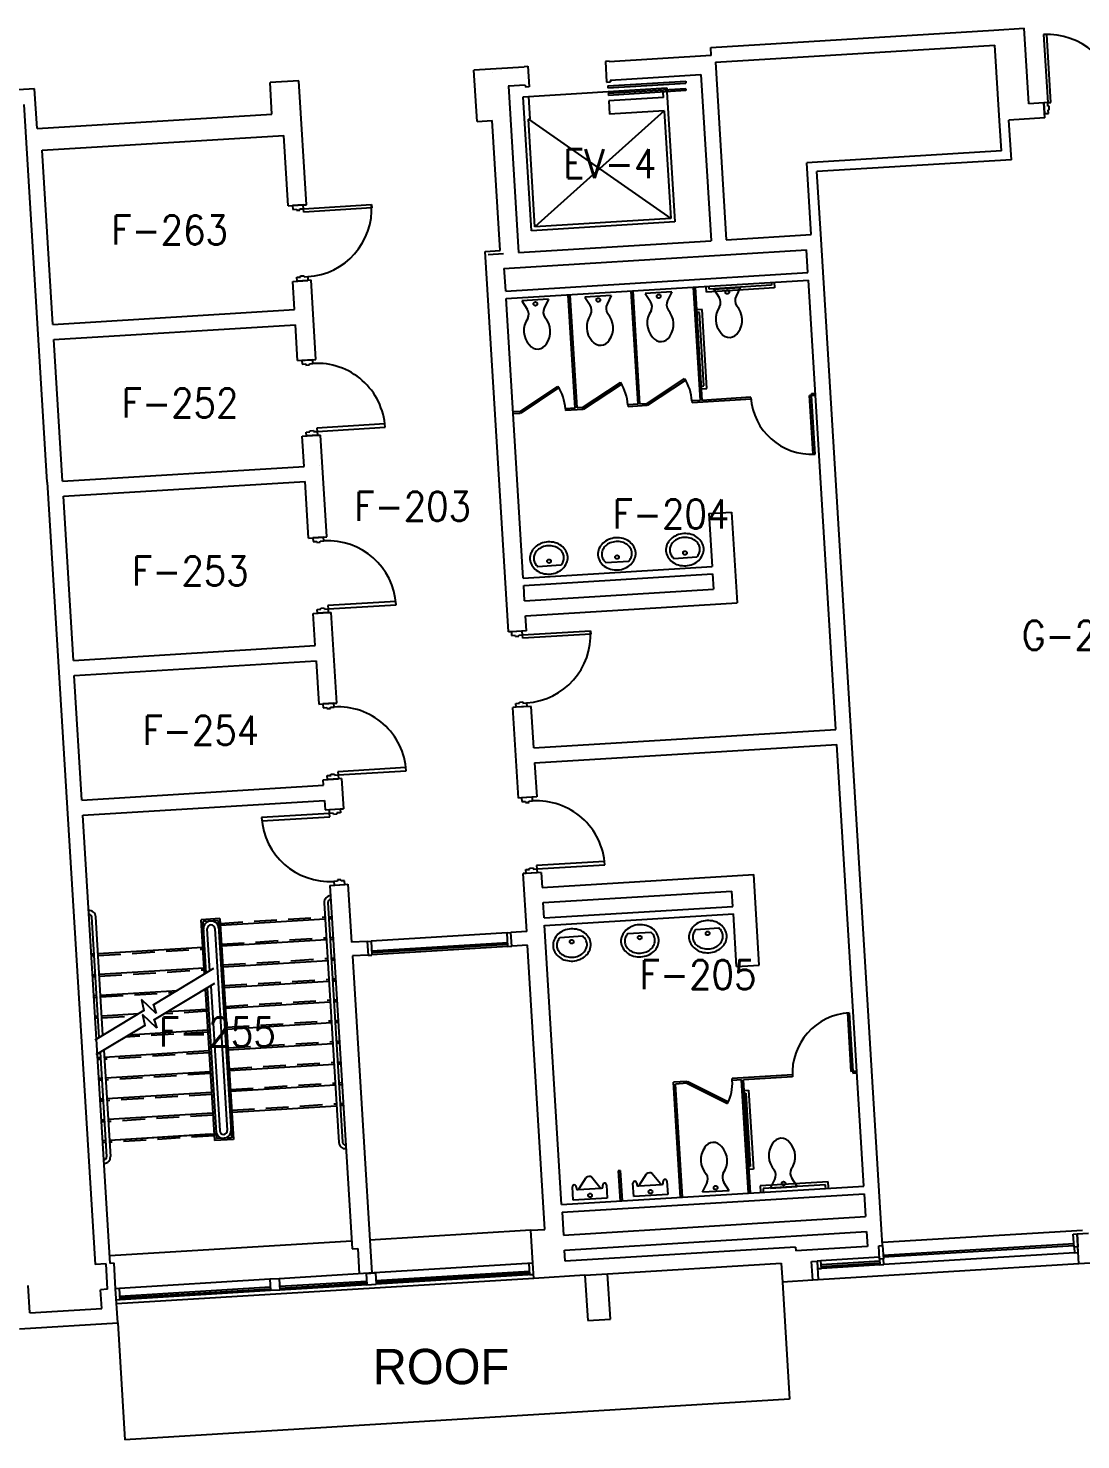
# Model space of a CAD drawing. Header units: inches. Extents: x 0 to 15110, y -1099 to 7181.
# Drawn here: x 12025 to 12581, y 5546 to 6293 of the extents above; entities that cross this region are included whole.
import ezdxf
from ezdxf.enums import TextEntityAlignment as Align

# ---------------------------------------------------------------- set-up
doc = ezdxf.new("R2010")
doc.units = ezdxf.units.IN
doc.header["$LTSCALE"] = 48
doc.header["$MEASUREMENT"] = 0
doc.linetypes.add('HIDDEN', pattern=[0.375, 0.25, -0.125])
doc.layers.get('0').update_dxf_attribs({"linetype": 'CONTINUOUS'})
for name, color, linetype in [('A-DOOR', 5, 'CONTINUOUS'), ('A-FLOR-STRS', 4, 'CONTINUOUS'), ('A-FURN', 6, 'CONTINUOUS'), ('A-GLAZ', 1, 'CONTINUOUS'), ('A-GLAZ-DETL', 5, 'CONTINUOUS'), ('A-ROOF', 5, 'CONTINUOUS'), ('A-TEXT', 3, 'CONTINUOUS'), ('A-WALL', 7, 'CONTINUOUS'), ('A-WALL-SILL', 3, 'CONTINUOUS'), ('SP-RMNO', 7, 'CONTINUOUS'), ('SP-ROOM', 7, 'CONTINUOUS'), ('SP-ROOMF', 7, 'CONTINUOUS')]:
    doc.layers.add(name, color=color, linetype=linetype)
doc.layers.get('0').off()
doc.layers.get('SP-ROOM').off()
doc.layers.get('SP-ROOMF').off()
doc.styles.add('ARCH', font='arch.shx')
doc.styles.add('ROMANS', font='ROMANS', dxfattribs={"width": 0.78})

# ---------------------------------------------------------------- blocks, each defined once
blk = doc.blocks.new('FMGRM1')
at = {"style": 'ROMANS', "width": 0.9}
for tag, p in [('DATA1', (0, -0.2836)), ('DATA2', (0, -0.443)), ('DATA3', (0, -0.6024)), ('DATA4', (0, -0.7618)), ('DATA5', (0, -0.9213))]:
    blk.add_attdef(tag, text='', height=0.1172, dxfattribs=at).set_placement(p, align=Align.CENTER)
at = {"layer": 'SP-RMNO', "style": 'ROMANS', "width": 0.9}
blk.add_attdef('RMNUMB', text='', height=0.16, dxfattribs=at).set_placement((0, 0), align=Align.MIDDLE)

msp = doc.modelspace()

# ---------------------------------------------------------------- linework, layer by layer
at = {"layer": 'A-DOOR', "linetype": 'Continuous'}
for p, q in [((12563.08, 6289.35), (12561.33, 6289.24)), ((12561.33, 6289.24), (12563.52, 6253.3)), ((12565.27, 6253.41), (12563.08, 6289.35)), ((12563.52, 6253.3), (12561.53, 6253.18)), ((12561.53, 6253.18), (12561.88, 6247.44)), ((12561.88, 6247.44), (12563.87, 6247.56)), ((12563.52, 6253.3), (12565.27, 6253.41)), ((12563.64, 6251.37), (12563.52, 6253.3)), ((12564.27, 6251.41), (12563.64, 6251.37)), ((12563.76, 6249.5), (12564.38, 6249.53)), ((12563.87, 6247.56), (12563.76, 6249.5)), ((12564.38, 6249.53), (12564.27, 6251.41)), ((12170.09, 6199.18), (12164.35, 6198.83)), ((12164.35, 6198.83), (12164.48, 6196.83)), ((12164.48, 6196.83), (12166.41, 6196.95)), ((12166.41, 6196.95), (12166.45, 6196.33)), ((12166.45, 6196.33), (12168.32, 6196.44)), ((12168.28, 6197.07), (12170.22, 6197.19)), ((12168.32, 6196.44), (12168.28, 6197.07)), ((12170.22, 6197.19), (12170.09, 6199.18)), ((12170.22, 6197.19), (12206.15, 6199.38)), ((12170.32, 6195.44), (12170.22, 6197.19)), ((12206.26, 6197.64), (12170.32, 6195.44)), ((12206.15, 6199.38), (12206.26, 6197.64)), ((12166.67, 6160.9), (12168.61, 6161.02)), ((12166.8, 6158.91), (12166.67, 6160.9)), ((12172.54, 6159.26), (12166.8, 6158.91)), ((12168.57, 6161.64), (12170.44, 6161.76)), ((12168.61, 6161.02), (12168.57, 6161.64)), ((12170.44, 6161.76), (12170.48, 6161.13)), ((12170.48, 6161.13), (12172.41, 6161.25)), ((12172.41, 6161.25), (12172.54, 6159.26)), ((12175.09, 6117.33), (12169.35, 6116.98)), ((12169.35, 6116.98), (12169.47, 6114.99)), ((12169.47, 6114.99), (12171.4, 6115.11)), ((12171.4, 6115.11), (12171.44, 6114.48)), ((12171.44, 6114.48), (12173.31, 6114.6)), ((12173.28, 6115.22), (12175.21, 6115.34)), ((12173.31, 6114.6), (12173.28, 6115.22)), ((12175.21, 6115.34), (12175.09, 6117.33)), ((12351.54, 6094.06), (12371.55, 6107.31)), ((12352.09, 6093.23), (12372.1, 6106.48)), ((12284.66, 6089.97), (12304.68, 6103.22)), ((12285.21, 6089.14), (12305.23, 6102.39)), ((12317.7, 6091.99), (12337.71, 6105.24)), ((12318.25, 6091.16), (12338.27, 6104.41)), ((12438.67, 6098.39), (12437.67, 6098.33)), ((12439.57, 6067.39), (12437.67, 6098.33)), ((12440.56, 6067.45), (12438.67, 6098.39)), ((12318.25, 6091.16), (12317.7, 6091.99)), ((12352.09, 6093.23), (12351.54, 6094.06)), ((12213.23, 6083.35), (12177.3, 6081.15)), ((12213.34, 6081.6), (12213.23, 6083.35)), ((12285.21, 6089.14), (12284.66, 6089.97)), ((12171.67, 6079.05), (12173.6, 6079.17)), ((12171.79, 6077.06), (12171.67, 6079.05)), ((12177.53, 6077.41), (12171.79, 6077.06)), ((12173.56, 6079.8), (12175.44, 6079.91)), ((12173.6, 6079.17), (12173.56, 6079.8)), ((12175.44, 6079.91), (12175.47, 6079.29)), ((12175.47, 6079.29), (12177.41, 6079.4)), ((12177.3, 6081.15), (12177.41, 6079.4)), ((12177.41, 6079.4), (12213.34, 6081.6)), ((12177.41, 6079.4), (12177.53, 6077.41)), ((12180.84, 6023.51), (12175.1, 6023.16)), ((12175.1, 6023.16), (12175.22, 6021.16)), ((12175.22, 6021.16), (12177.16, 6021.28)), ((12177.16, 6021.28), (12177.19, 6020.66)), ((12177.19, 6020.66), (12179.07, 6020.77)), ((12179.03, 6021.4), (12180.96, 6021.51)), ((12179.07, 6020.77), (12179.03, 6021.4)), ((12180.96, 6021.51), (12180.84, 6023.51)), ((12218.98, 5989.53), (12183.05, 5987.33)), ((12183.05, 5987.33), (12183.16, 5985.58)), ((12183.16, 5985.58), (12219.09, 5987.78)), ((12219.09, 5987.78), (12218.98, 5989.53)), ((12177.42, 5985.23), (12179.35, 5985.35)), ((12177.54, 5983.23), (12177.42, 5985.23)), ((12183.28, 5983.58), (12177.54, 5983.23)), ((12179.32, 5985.97), (12181.19, 5986.09)), ((12179.35, 5985.35), (12179.32, 5985.97)), ((12181.19, 5986.09), (12181.22, 5985.46)), ((12181.22, 5985.46), (12183.16, 5985.58)), ((12183.16, 5985.58), (12183.28, 5983.58)), ((12285.82, 5973.83), (12280.08, 5973.48)), ((12280.08, 5973.48), (12280.2, 5971.48)), ((12280.2, 5971.48), (12282.13, 5971.6)), ((12282.13, 5971.6), (12282.17, 5970.97)), ((12284.01, 5971.71), (12285.94, 5971.83)), ((12284.04, 5971.09), (12284.01, 5971.71)), ((12285.94, 5971.83), (12285.82, 5973.83)), ((12285.94, 5971.83), (12321.87, 5974.03)), ((12286.05, 5970.08), (12285.94, 5971.83)), ((12321.98, 5972.28), (12286.05, 5970.08)), ((12321.87, 5974.03), (12321.98, 5972.28)), ((12282.17, 5970.97), (12284.04, 5971.09)), ((12186.21, 5935.67), (12180.47, 5935.32)), ((12180.47, 5935.32), (12180.59, 5933.33)), ((12186.33, 5933.68), (12186.21, 5935.67)), ((12282.4, 5935.55), (12284.33, 5935.66)), ((12282.52, 5933.55), (12282.4, 5935.55)), ((12284.29, 5936.29), (12286.17, 5936.4)), ((12284.33, 5935.66), (12284.29, 5936.29)), ((12286.17, 5936.4), (12286.2, 5935.78)), ((12286.2, 5935.78), (12288.14, 5935.9)), ((12288.14, 5935.9), (12288.26, 5933.9)), ((12180.59, 5933.33), (12182.53, 5933.45)), ((12182.53, 5933.45), (12182.57, 5932.82)), ((12182.57, 5932.82), (12184.44, 5932.94)), ((12184.4, 5933.56), (12186.33, 5933.68)), ((12184.44, 5932.94), (12184.4, 5933.56)), ((12288.26, 5933.9), (12282.52, 5933.55)), ((12182.79, 5897.39), (12184.73, 5897.51)), ((12182.91, 5895.4), (12182.79, 5897.39)), ((12184.69, 5898.14), (12186.56, 5898.25)), ((12184.73, 5897.51), (12184.69, 5898.14)), ((12186.56, 5898.25), (12186.6, 5897.63)), ((12186.6, 5897.63), (12188.53, 5897.74)), ((12224.36, 5901.69), (12188.42, 5899.49)), ((12188.42, 5899.49), (12188.53, 5897.74)), ((12188.53, 5897.74), (12224.46, 5899.94)), ((12188.53, 5897.74), (12188.65, 5895.75)), ((12224.46, 5899.94), (12224.36, 5901.69)), ((12188.65, 5895.75), (12182.91, 5895.4)), ((12291.19, 5885.99), (12285.45, 5885.64)), ((12285.45, 5885.64), (12285.57, 5883.64)), ((12285.57, 5883.64), (12287.51, 5883.76)), ((12287.51, 5883.76), (12287.54, 5883.14)), ((12287.54, 5883.14), (12289.42, 5883.25)), ((12289.38, 5883.88), (12291.31, 5883.99)), ((12289.42, 5883.25), (12289.38, 5883.88)), ((12291.31, 5883.99), (12291.19, 5885.99)), ((12184.01, 5877.43), (12148.08, 5875.23)), ((12148.08, 5875.23), (12148.19, 5873.49)), ((12148.19, 5873.49), (12184.12, 5875.68)), ((12183.89, 5879.43), (12189.63, 5879.78)), ((12184.01, 5877.43), (12183.89, 5879.43)), ((12185.95, 5877.55), (12184.01, 5877.43)), ((12184.12, 5875.68), (12184.01, 5877.43)), ((12185.98, 5876.93), (12185.95, 5877.55)), ((12187.86, 5877.04), (12185.98, 5876.93)), ((12189.75, 5877.78), (12187.82, 5877.66)), ((12187.82, 5877.66), (12187.86, 5877.04)), ((12189.63, 5879.78), (12189.75, 5877.78)), ((12329.34, 5852.01), (12293.4, 5849.81)), ((12329.44, 5850.26), (12329.34, 5852.01)), ((12287.77, 5847.71), (12289.7, 5847.83)), ((12287.89, 5845.71), (12287.77, 5847.71)), ((12293.63, 5846.06), (12287.89, 5845.71)), ((12289.67, 5848.45), (12291.54, 5848.57)), ((12289.7, 5847.83), (12289.67, 5848.45)), ((12291.54, 5848.57), (12291.58, 5847.94)), ((12291.58, 5847.94), (12293.51, 5848.06)), ((12293.4, 5849.81), (12293.51, 5848.06)), ((12293.51, 5848.06), (12329.44, 5850.26)), ((12293.51, 5848.06), (12293.63, 5846.06)), ((12188.14, 5841.62), (12186.21, 5841.5)), ((12186.21, 5841.5), (12186.33, 5839.5)), ((12186.33, 5839.5), (12192.07, 5839.85)), ((12189.98, 5842.35), (12188.11, 5842.24)), ((12188.11, 5842.24), (12188.14, 5841.62)), ((12190.02, 5841.73), (12189.98, 5842.35)), ((12191.95, 5841.85), (12190.02, 5841.73)), ((12192.07, 5839.85), (12191.95, 5841.85)), ((12457.64, 5771.94), (12459.53, 5741)), ((12458.63, 5772), (12460.53, 5741.06)), ((12460.53, 5741.06), (12459.53, 5741)), ((12373.32, 5735.6), (12372.88, 5734.7)), ((12372.88, 5734.7), (12394.36, 5723.99)), ((12373.32, 5735.6), (12394.8, 5724.88))]:
    msp.add_line(p, q, dxfattribs=at)
for centre, radius, start, end in [((12563.52, 6253.3), 36, 3.49452, 93.49452), ((12351.54, 6094.06), 24, 3.5, 33.5), ((12284.66, 6089.97), 24, 3.5, 33.5), ((12317.7, 6091.99), 24, 3.5, 33.5), ((12438.61, 6099.39), 32, 183.50366, 273.5), ((12460.59, 5740.06), 32, 93.5, 183.49634)]:
    msp.add_arc(centre, radius, start, end, dxfattribs=at)
for centre, major_axis, ratio, start_param, end_param in [((12170.22, 6197.19), (-25.46, 25.46), 1, 2.417281, 3.988077), ((12177.41, 6079.4), (-25.46, 25.46), 1, 3.988077, 5.558874), ((12183.16, 5985.58), (25.46, 25.46), 1, 5.558874, 7.12967), ((12285.94, 5971.83), (-25.46, 25.46), 1, 2.417281, 3.988077), ((12188.53, 5897.74), (-25.46, 25.46), 1, 3.988077, 5.558874), ((12293.51, 5848.06), (-25.46, 25.46), 1, 3.988077, 5.558874), ((12184.01, 5877.43), (25.46, 25.46), 1, 2.417281, 3.988077), ((12372.86, 5734.7), (18.66, -15.11), 0.999688, 0.218166, 0.741765)]:
    msp.add_ellipse(centre, major_axis=major_axis, ratio=ratio, start_param=start_param, end_param=end_param, dxfattribs=at)
at = {"layer": 'A-FLOR-STRS', "linetype": 'Continuous'}
for p, q in [((12181.13, 5830.17), (12188.88, 5703.4)), ((12183.13, 5830.29), (12190.88, 5703.53)), ((12062.26, 5758.96), (12058.36, 5822.66)), ((12064.19, 5760.12), (12060.36, 5822.78)), ((12126.04, 5821.79), (12116.06, 5821.18)), ((12117.82, 5792.43), (12116.06, 5821.18)), ((12125.1, 5820.73), (12117.12, 5820.24)), ((12118.78, 5793.01), (12117.12, 5820.24)), ((12120.71, 5794.18), (12119.36, 5816.37)), ((12123.35, 5816.61), (12129.88, 5709.81)), ((12125.1, 5820.73), (12132.12, 5705.94)), ((12126.04, 5821.79), (12133.18, 5705.01)), ((12126.25, 5818.3), (12181.65, 5821.68)), ((12183.65, 5821.81), (12185.14, 5821.9)), ((12126.92, 5807.32), (12182.32, 5810.7)), ((12184.32, 5810.83), (12185.81, 5810.92)), ((12058.05, 5803.1), (12059.55, 5803.19)), ((12061.55, 5803.32), (12116.94, 5806.71)), ((12127.6, 5796.34), (12182.99, 5799.72)), ((12184.99, 5799.85), (12186.49, 5799.94)), ((12058.72, 5792.12), (12060.22, 5792.22)), ((12062.22, 5792.34), (12117.61, 5795.73)), ((12122.7, 5795.37), (12090.86, 5776.19)), ((12123.18, 5787.53), (12091.34, 5768.35)), ((12119.26, 5785.17), (12124.14, 5705.46)), ((12121.19, 5786.33), (12125.89, 5709.57)), ((12128.27, 5785.36), (12183.66, 5788.74)), ((12185.66, 5788.87), (12187.16, 5788.96)), ((12059.4, 5781.14), (12060.89, 5781.24)), ((12062.89, 5781.36), (12103.57, 5783.85)), ((12092.25, 5771.63), (12084.6, 5779.01)), ((12084.6, 5779.01), (12085.78, 5773.13)), ((12118.3, 5784.59), (12123.2, 5704.4)), ((12128.94, 5774.38), (12184.33, 5777.77)), ((12186.33, 5777.89), (12187.83, 5777.98)), ((12085.78, 5773.13), (12059.92, 5757.55)), ((12060.07, 5770.16), (12061.56, 5770.26)), ((12063.56, 5770.38), (12083.2, 5771.58)), ((12092.73, 5763.79), (12085.08, 5771.16)), ((12085.08, 5771.16), (12086.26, 5765.29)), ((12090.86, 5776.19), (12092.25, 5771.63)), ((12118.96, 5773.77), (12098.23, 5772.5)), ((12086.26, 5765.29), (12060.4, 5749.71)), ((12119.63, 5762.79), (12077.87, 5760.23)), ((12091.34, 5768.35), (12092.73, 5763.79)), ((12129.61, 5763.4), (12185.01, 5766.79)), ((12187, 5766.91), (12188.5, 5767)), ((12130.28, 5752.42), (12185.68, 5755.81)), ((12187.67, 5755.93), (12189.17, 5756.02)), ((12062.91, 5748.3), (12061.41, 5748.21)), ((12062.73, 5751.12), (12066.11, 5695.9)), ((12064.67, 5752.28), (12068.11, 5696.02)), ((12120.3, 5751.81), (12064.9, 5748.42)), ((12120.97, 5740.83), (12065.58, 5737.44)), ((12130.95, 5741.44), (12186.35, 5744.83)), ((12188.35, 5744.95), (12189.84, 5745.04)), ((12063.58, 5737.32), (12062.08, 5737.23)), ((12131.62, 5730.46), (12187.02, 5733.85)), ((12189.02, 5733.97), (12190.51, 5734.06)), ((12064.25, 5726.34), (12062.75, 5726.25)), ((12121.64, 5729.85), (12066.25, 5726.46)), ((12122.31, 5718.87), (12066.92, 5715.48)), ((12132.3, 5719.48), (12187.69, 5722.87)), ((12189.69, 5722.99), (12191.19, 5723.08)), ((12064.92, 5715.36), (12063.42, 5715.27)), ((12065.59, 5704.38), (12064.1, 5704.29)), ((12121.09, 5707.77), (12067.59, 5704.5)), ((12122.99, 5707.89), (12067.76, 5704.51)), ((12133.18, 5705.01), (12123.2, 5704.4)), ((12132.12, 5705.94), (12124.14, 5705.46))]:
    msp.add_line(p, q, dxfattribs=at)
at = {"layer": 'A-FLOR-STRS', "linetype": 'HIDDEN'}
for p, q in [((12126.19, 5819.29), (12181.59, 5822.68)), ((12183.58, 5822.8), (12185.08, 5822.9)), ((12126.86, 5808.31), (12182.26, 5811.7)), ((12184.26, 5811.82), (12185.75, 5811.92)), ((12058.11, 5802.11), (12059.61, 5802.2)), ((12061.61, 5802.32), (12117, 5805.71)), ((12127.53, 5797.33), (12182.93, 5800.72)), ((12184.93, 5800.84), (12186.42, 5800.94)), ((12062.28, 5791.34), (12117.68, 5794.73)), ((12058.79, 5791.13), (12060.28, 5791.22)), ((12128.21, 5786.35), (12183.6, 5789.74)), ((12185.6, 5789.87), (12187.1, 5789.96)), ((12059.46, 5780.15), (12060.95, 5780.24)), ((12062.95, 5780.36), (12101.71, 5782.73)), ((12118.35, 5783.75), (12116.74, 5783.65)), ((12128.88, 5775.38), (12184.27, 5778.76)), ((12186.27, 5778.89), (12187.77, 5778.98)), ((12063.62, 5769.38), (12081.35, 5770.46)), ((12119.02, 5772.77), (12096.38, 5771.38)), ((12060.13, 5769.17), (12061.63, 5769.26)), ((12129.55, 5764.4), (12184.95, 5767.78)), ((12186.94, 5767.91), (12188.44, 5768)), ((12119.69, 5761.79), (12076.02, 5759.12)), ((12130.22, 5753.42), (12185.62, 5756.8)), ((12187.61, 5756.93), (12189.11, 5757.02)), ((12120.36, 5750.81), (12064.96, 5747.42)), ((12062.97, 5747.3), (12061.47, 5747.21)), ((12130.89, 5742.44), (12186.29, 5745.83)), ((12188.28, 5745.95), (12189.78, 5746.04)), ((12063.64, 5736.32), (12062.14, 5736.23)), ((12121.03, 5739.83), (12065.64, 5736.44)), ((12131.56, 5731.46), (12186.96, 5734.85)), ((12188.96, 5734.97), (12190.45, 5735.06)), ((12064.31, 5725.34), (12062.81, 5725.25)), ((12121.7, 5728.85), (12066.31, 5725.46)), ((12122.38, 5717.87), (12066.98, 5714.48)), ((12132.24, 5720.48), (12187.63, 5723.87)), ((12189.63, 5723.99), (12191.13, 5724.08)), ((12064.98, 5714.36), (12063.49, 5714.27)), ((12065.65, 5703.38), (12064.16, 5703.29)), ((12123.05, 5706.89), (12067.65, 5703.5))]:
    msp.add_line(p, q, dxfattribs=at)
at = {"layer": 'A-FLOR-STRS', "linetype": 'Continuous'}
for centre, radius, start, end in [((12184.62, 5830.38), 3.5, 93.5, 183.50094), ((12184.62, 5830.38), 1.5, 93.5, 183.50199), ((12056.86, 5822.57), 3.5, 3.49854, 93.5), ((12056.86, 5822.57), 1.5, 3.49775, 93.5), ((12121.35, 5816.49), 4, 3.5, 183.5), ((12121.35, 5816.49), 2, 3.5, 183.5), ((12127.89, 5709.69), 4, 183.50224, 3.5), ((12127.89, 5709.69), 2, 183.5, 3.5), ((12192.38, 5703.62), 3.5, 183.49909, 273.5), ((12192.38, 5703.62), 1.5, 183.5, 273.5), ((12064.62, 5695.8), 1.5, 273.5, 3.5014), ((12064.62, 5695.8), 3.5, 273.5, 3.5014)]:
    msp.add_arc(centre, radius, start, end, dxfattribs=at)
for p in [(12085.78, 5773.13), (12090.86, 5776.19), (12086.26, 5765.29), (12091.34, 5768.35)]:
    msp.add_point(p, dxfattribs=at)
at = {"layer": 'A-FURN', "linetype": 'Continuous'}
for p, q in [((12417.52, 6158.23), (12417.61, 6156.73)), ((12419.01, 6158.32), (12419.2, 6155.32)), ((12332.86, 6151.33), (12318.89, 6150.48)), ((12318.89, 6150.48), (12321.66, 6146.14)), ((12332.86, 6151.33), (12330.64, 6146.69)), ((12364.8, 6153.29), (12350.83, 6152.43)), ((12350.83, 6152.43), (12353.6, 6148.09)), ((12364.8, 6153.29), (12362.58, 6148.64)), ((12383.26, 6153.13), (12383.08, 6156.12)), ((12419.2, 6155.32), (12383.26, 6153.13)), ((12384.67, 6154.72), (12384.58, 6156.21)), ((12417.61, 6156.73), (12384.67, 6154.72)), ((12387.06, 6154.65), (12401.03, 6155.5)), ((12387.06, 6154.65), (12389.83, 6150.31)), ((12401.03, 6155.5), (12398.81, 6150.86)), ((12299.62, 6149.3), (12285.65, 6148.45)), ((12285.65, 6148.45), (12288.42, 6144.11)), ((12299.62, 6149.3), (12297.4, 6144.66)), ((12380.82, 6143.96), (12377.83, 6143.78)), ((12383.38, 6102.04), (12380.82, 6143.96)), ((12379.42, 6142.37), (12377.92, 6142.28)), ((12381.79, 6103.44), (12379.42, 6142.37)), ((12380.3, 6103.35), (12381.79, 6103.44)), ((12380.39, 6101.86), (12383.38, 6102.04)), ((12306.17, 6008.62), (12294.07, 6007.88)), ((12330, 6010.08), (12342.1, 6010.82)), ((12365.94, 6012.28), (12378.03, 6013.02)), ((12341.68, 5813.91), (12353.78, 5814.65)), ((12377.61, 5816.11), (12389.71, 5816.85)), ((12317.84, 5812.45), (12305.75, 5811.71)), ((12402.39, 5730.96), (12405.38, 5731.14)), ((12402.48, 5729.46), (12403.98, 5729.55)), ((12403.98, 5729.55), (12406.36, 5690.63)), ((12405.38, 5731.14), (12407.95, 5689.22)), ((12406.36, 5690.63), (12404.86, 5690.54)), ((12407.95, 5689.22), (12404.95, 5689.04)), ((12315.92, 5679.09), (12319.58, 5684.82)), ((12322.57, 5685), (12326.9, 5679.76)), ((12328.4, 5679.85), (12328.34, 5680.85)), ((12330.33, 5680.97), (12330.76, 5673.98)), ((12344.74, 5674.84), (12344.31, 5681.82)), ((12346.3, 5681.95), (12346.37, 5680.95)), ((12347.39, 5680.51), (12359.37, 5681.24)), ((12347.86, 5681.04), (12351.52, 5686.77)), ((12354.51, 5686.96), (12358.84, 5681.71)), ((12360.34, 5681.8), (12360.28, 5682.8)), ((12362.27, 5682.92), (12362.7, 5675.94)), ((12381.17, 5677.07), (12383.39, 5681.71)), ((12395.14, 5677.92), (12392.37, 5682.26)), ((12447.42, 5682.62), (12411.49, 5680.42)), ((12411.49, 5680.42), (12411.67, 5677.43)), ((12446.02, 5681.03), (12413.08, 5679.02)), ((12417.1, 5679.26), (12419.32, 5683.91)), ((12431.07, 5680.12), (12428.3, 5684.46)), ((12446.11, 5679.54), (12446.02, 5681.03)), ((12447.61, 5679.63), (12447.42, 5682.62)), ((12312.8, 5672.88), (12312.37, 5679.87)), ((12330.76, 5673.98), (12312.8, 5672.88)), ((12314.36, 5679.99), (12314.43, 5678.99)), ((12315.45, 5678.56), (12327.43, 5679.29)), ((12362.7, 5675.94), (12344.74, 5674.84)), ((12395.14, 5677.92), (12381.17, 5677.07)), ((12413.08, 5679.02), (12413.17, 5677.52)), ((12417.1, 5679.26), (12431.07, 5680.12))]:
    msp.add_line(p, q, dxfattribs=at)
for centre in [(12357.94, 6150.86), (12394.17, 6153.08), (12292.76, 6146.88), (12326, 6148.91), (12371.83, 6015.15), (12299.97, 6010.76), (12335.9, 6012.96), (12383.81, 5813.97), (12311.95, 5809.58), (12347.88, 5811.77), (12388.03, 5679.49), (12423.97, 5681.69), (12321.66, 5675.43), (12353.6, 5677.38)]:
    msp.add_circle(centre, 1, dxfattribs=at)
for centre, radius, start, end in [((12403.46, 6148.64), 5.15, 154.4454, 212.5546), ((12284.08, 6141.34), 5.15, 334.4454, 32.5546), ((12302.05, 6142.44), 5.15, 154.4454, 212.5546), ((12317.32, 6143.37), 5.15, 334.4454, 32.5546), ((12335.29, 6144.47), 5.15, 154.4454, 212.5546), ((12362.87, 6136.64), 11.05, 144.19235, 222.80765), ((12349.26, 6145.32), 5.15, 334.4454, 32.5546), ((12367.23, 6146.42), 5.15, 154.4454, 212.5546), ((12354.78, 6136.14), 11.05, 324.19235, 42.80765), ((12399.1, 6138.85), 11.05, 144.19235, 222.80765), ((12385.49, 6147.54), 5.15, 334.4454, 32.5546), ((12391.01, 6138.36), 11.05, 324.19235, 42.80765), ((12297.69, 6132.65), 11.05, 144.19235, 222.80765), ((12289.6, 6132.16), 11.05, 324.19235, 42.80765), ((12330.92, 6134.69), 11.05, 144.19235, 222.80765), ((12322.84, 6134.19), 11.05, 324.19235, 42.80765), ((12359.08, 6132.2), 5.3, 215.39079, 331.60921), ((12395.31, 6134.42), 5.3, 215.39079, 331.60921), ((12293.9, 6128.21), 5.3, 215.39079, 331.60921), ((12327.14, 6130.25), 5.3, 215.39079, 331.60921), ((12371.28, 6015.18), 10.08, 112.54355, 133.30557), ((12371.93, 6013.61), 11.77, 93.5, 112.54355), ((12371.93, 6013.61), 11.77, 74.45645, 93.5), ((12372.38, 6015.24), 10.08, 53.69443, 74.45645), ((12298.5, 6011.74), 8.75, 133.30557, 157.07004), ((12298.5, 6011.74), 6.75, 133.30557, 157.07004), ((12299.41, 6010.78), 10.08, 112.54355, 133.30557), ((12299.41, 6010.78), 8.08, 112.54355, 133.30557), ((12300.06, 6009.22), 11.77, 93.5, 112.54355), ((12300.06, 6009.22), 9.77, 93.5, 112.54355), ((12300.06, 6009.22), 11.77, 74.45645, 93.5), ((12300.06, 6009.22), 9.77, 74.45645, 93.5), ((12300.51, 6010.85), 8.08, 53.69443, 74.45645), ((12300.51, 6010.85), 10.08, 53.69443, 74.45645), ((12301.3, 6011.92), 6.75, 29.92996, 53.69443), ((12301.3, 6011.92), 8.75, 29.92996, 53.69443), ((12302.57, 6012.65), 7.29, 3.5, 29.92996), ((12333.09, 6014.51), 7.29, 157.07004, 183.5), ((12334.43, 6013.94), 8.75, 133.30557, 157.07004), ((12333.09, 6014.51), 5.29, 157.07004, 183.5), ((12334.43, 6013.94), 6.75, 133.30557, 157.07004), ((12335.34, 6012.98), 10.08, 112.54355, 133.30557), ((12335.34, 6012.98), 8.08, 112.54355, 133.30557), ((12335.99, 6011.41), 11.77, 93.5, 112.54355), ((12335.99, 6011.41), 9.77, 93.5, 112.54355), ((12335.99, 6011.41), 11.77, 74.45645, 93.5), ((12335.99, 6011.41), 9.77, 74.45645, 93.5), ((12336.45, 6013.04), 8.08, 53.69443, 74.45645), ((12336.45, 6013.04), 10.08, 53.69443, 74.45645), ((12337.23, 6014.11), 6.75, 29.92996, 53.69443), ((12337.23, 6014.11), 8.75, 29.92996, 53.69443), ((12338.5, 6014.84), 5.29, 3.5, 29.92996), ((12338.5, 6014.84), 7.29, 3.5, 29.92996), ((12369.02, 6016.71), 7.29, 157.07004, 183.5), ((12369.02, 6016.71), 7.29, 183.5, 209.92996), ((12370.37, 6016.14), 8.75, 133.30557, 157.07004), ((12369.02, 6016.71), 5.29, 157.07004, 183.5), ((12369.02, 6016.71), 5.29, 183.5, 209.92996), ((12370.37, 6016.14), 6.75, 133.30557, 157.07004), ((12371.28, 6015.18), 8.08, 112.54355, 133.30557), ((12371.93, 6013.61), 9.77, 93.5, 112.54355), ((12371.93, 6013.61), 9.77, 74.45645, 93.5), ((12372.38, 6015.24), 8.08, 53.69443, 74.45645), ((12373.16, 6016.31), 6.75, 29.92996, 53.69443), ((12373.16, 6016.31), 8.75, 29.92996, 53.69443), ((12374.43, 6017.04), 5.29, 3.5, 29.92996), ((12374.43, 6017.04), 5.29, 337.07004, 3.5), ((12374.43, 6017.04), 7.29, 3.5, 29.92996), ((12374.43, 6017.04), 7.29, 337.07004, 3.5), ((12297.15, 6012.32), 7.29, 157.07004, 183.5), ((12297.15, 6012.32), 7.29, 183.5, 209.92996), ((12298.42, 6013.05), 8.75, 209.92996, 233.69443), ((12297.15, 6012.32), 5.29, 157.07004, 183.5), ((12297.15, 6012.32), 5.29, 183.5, 209.92996), ((12298.42, 6013.05), 6.75, 209.92996, 229.88623), ((12301.22, 6013.22), 6.75, 317.11377, 337.07004), ((12302.57, 6012.65), 5.29, 3.5, 29.92996), ((12301.22, 6013.22), 8.75, 313.30557, 337.07004), ((12302.57, 6012.65), 5.29, 337.07004, 3.5), ((12302.57, 6012.65), 7.29, 337.07004, 3.5), ((12333.09, 6014.51), 7.29, 183.5, 209.92996), ((12334.35, 6015.24), 8.75, 209.92996, 233.69443), ((12333.09, 6014.51), 5.29, 183.5, 209.92996), ((12334.35, 6015.24), 6.75, 209.92996, 229.88623), ((12336.24, 6016.38), 10.08, 292.54355, 313.30557), ((12337.15, 6015.41), 6.75, 317.11377, 337.07004), ((12337.15, 6015.41), 8.75, 313.30557, 337.07004), ((12338.5, 6014.84), 5.29, 337.07004, 3.5), ((12338.5, 6014.84), 7.29, 337.07004, 3.5), ((12370.29, 6017.44), 8.75, 209.92996, 233.69443), ((12370.29, 6017.44), 6.75, 209.92996, 229.88623), ((12371.07, 6018.51), 10.08, 233.69443, 254.45645), ((12371.53, 6020.14), 11.77, 254.45645, 273.5), ((12371.53, 6020.14), 11.77, 273.5, 292.54355), ((12372.18, 6018.58), 10.08, 292.54355, 313.30557), ((12373.08, 6017.61), 6.75, 317.11377, 337.07004), ((12373.08, 6017.61), 8.75, 313.30557, 337.07004), ((12299.21, 6014.11), 10.08, 233.69443, 254.45645), ((12299.66, 6015.75), 11.77, 254.45645, 273.5), ((12299.66, 6015.75), 11.77, 273.5, 292.54355), ((12300.31, 6014.18), 10.08, 292.54355, 313.30557), ((12335.14, 6016.31), 10.08, 233.69443, 254.45645), ((12335.59, 6017.94), 11.77, 254.45645, 273.5), ((12335.59, 6017.94), 11.77, 273.5, 292.54355), ((12311.6, 5806.15), 10.08, 112.54355, 133.30557), ((12312.25, 5804.59), 11.77, 93.5, 112.54355), ((12312.25, 5804.59), 11.77, 74.45645, 93.5), ((12312.71, 5806.22), 10.08, 53.69443, 74.45645), ((12346.63, 5809.32), 8.75, 133.30557, 157.07004), ((12347.54, 5808.35), 10.08, 112.54355, 133.30557), ((12348.19, 5806.79), 11.77, 93.5, 112.54355), ((12348.19, 5806.79), 11.77, 74.45645, 93.5), ((12348.64, 5808.42), 10.08, 53.69443, 74.45645), ((12349.43, 5809.49), 6.75, 29.92996, 49.88623), ((12349.43, 5809.49), 8.75, 29.92996, 53.69443), ((12381.21, 5812.08), 7.29, 157.07004, 183.5), ((12382.56, 5811.51), 8.75, 133.30557, 157.07004), ((12382.56, 5811.51), 6.75, 137.11377, 157.07004), ((12383.47, 5810.55), 10.08, 112.54355, 133.30557), ((12384.12, 5808.98), 11.77, 93.5, 112.54355), ((12384.12, 5808.98), 11.77, 74.45645, 93.5), ((12384.57, 5810.62), 10.08, 53.69443, 74.45645), ((12385.36, 5811.68), 6.75, 29.92996, 49.88623), ((12385.36, 5811.68), 8.75, 29.92996, 53.69443), ((12386.63, 5812.41), 5.29, 3.5, 29.92996), ((12386.63, 5812.41), 7.29, 3.5, 29.92996), ((12309.35, 5807.69), 7.29, 157.07004, 183.5), ((12309.35, 5807.69), 7.29, 183.5, 209.92996), ((12310.69, 5807.12), 8.75, 133.30557, 157.07004), ((12309.35, 5807.69), 5.29, 157.07004, 183.5), ((12309.35, 5807.69), 5.29, 183.5, 209.92996), ((12310.69, 5807.12), 6.75, 137.11377, 157.07004), ((12313.49, 5807.29), 6.75, 29.92996, 49.88623), ((12313.49, 5807.29), 8.75, 29.92996, 53.69443), ((12314.76, 5808.02), 5.29, 3.5, 29.92996), ((12314.76, 5808.02), 5.29, 337.07004, 3.5), ((12314.76, 5808.02), 7.29, 3.5, 29.92996), ((12314.76, 5808.02), 7.29, 337.07004, 3.5), ((12345.28, 5809.89), 7.29, 157.07004, 183.5), ((12345.28, 5809.89), 7.29, 183.5, 209.92996), ((12345.28, 5809.89), 5.29, 157.07004, 183.5), ((12345.28, 5809.89), 5.29, 183.5, 209.92996), ((12346.63, 5809.32), 6.75, 137.11377, 157.07004), ((12346.55, 5810.62), 6.75, 209.92996, 233.69443), ((12349.35, 5810.79), 6.75, 313.30557, 337.07004), ((12350.69, 5810.22), 5.29, 3.5, 29.92996), ((12349.35, 5810.79), 8.75, 313.30557, 337.07004), ((12350.69, 5810.22), 5.29, 337.07004, 3.5), ((12350.69, 5810.22), 7.29, 3.5, 29.92996), ((12350.69, 5810.22), 7.29, 337.07004, 3.5), ((12381.21, 5812.08), 7.29, 183.5, 209.92996), ((12382.48, 5812.81), 8.75, 209.92996, 233.69443), ((12381.21, 5812.08), 5.29, 157.07004, 183.5), ((12381.21, 5812.08), 5.29, 183.5, 209.92996), ((12382.48, 5812.81), 6.75, 209.92996, 233.69443), ((12383.27, 5813.88), 8.08, 233.69443, 254.45645), ((12384.37, 5813.95), 8.08, 292.54355, 313.30557), ((12385.28, 5812.98), 6.75, 313.30557, 337.07004), ((12385.28, 5812.98), 8.75, 313.30557, 337.07004), ((12386.63, 5812.41), 5.29, 337.07004, 3.5), ((12386.63, 5812.41), 7.29, 337.07004, 3.5), ((12310.62, 5808.42), 8.75, 209.92996, 233.69443), ((12310.62, 5808.42), 6.75, 209.92996, 233.69443), ((12311.4, 5809.49), 10.08, 233.69443, 254.45645), ((12311.4, 5809.49), 8.08, 233.69443, 254.45645), ((12311.85, 5811.12), 11.77, 254.45645, 273.5), ((12311.85, 5811.12), 9.77, 254.45645, 273.5), ((12311.85, 5811.12), 9.77, 273.5, 292.54355), ((12311.85, 5811.12), 11.77, 273.5, 292.54355), ((12312.5, 5809.55), 8.08, 292.54355, 313.30557), ((12312.5, 5809.55), 10.08, 292.54355, 313.30557), ((12313.41, 5808.59), 6.75, 313.30557, 337.07004), ((12313.41, 5808.59), 8.75, 313.30557, 337.07004), ((12346.55, 5810.62), 8.75, 209.92996, 233.69443), ((12347.33, 5811.68), 10.08, 233.69443, 254.45645), ((12347.33, 5811.68), 8.08, 233.69443, 254.45645), ((12347.79, 5813.32), 11.77, 254.45645, 273.5), ((12347.79, 5813.32), 9.77, 254.45645, 273.5), ((12347.79, 5813.32), 9.77, 273.5, 292.54355), ((12347.79, 5813.32), 11.77, 273.5, 292.54355), ((12348.44, 5811.75), 8.08, 292.54355, 313.30557), ((12348.44, 5811.75), 10.08, 292.54355, 313.30557), ((12383.27, 5813.88), 10.08, 233.69443, 254.45645), ((12383.72, 5815.51), 11.77, 254.45645, 273.5), ((12383.72, 5815.51), 9.77, 254.45645, 273.5), ((12383.72, 5815.51), 9.77, 273.5, 292.54355), ((12383.72, 5815.51), 11.77, 273.5, 292.54355), ((12384.37, 5813.95), 10.08, 292.54355, 313.30557), ((12386.89, 5698.15), 5.3, 35.39079, 151.60921), ((12427.12, 5696.41), 11.05, 144.19235, 222.80765), ((12422.82, 5700.35), 5.3, 35.39079, 151.60921), ((12419.04, 5695.91), 11.05, 324.19235, 42.80765), ((12391.19, 5694.21), 11.05, 144.19235, 222.80765), ((12383.1, 5693.71), 11.05, 324.19235, 42.80765), ((12414.68, 5686.13), 5.15, 334.4454, 32.5546), ((12432.64, 5687.23), 5.15, 154.4454, 212.5546), ((12313.37, 5679.93), 1, 3.5, 183.5), ((12321.2, 5682.92), 2.5, 56.6301, 130.3699), ((12329.34, 5680.91), 1, 3.5, 183.5), ((12345.31, 5681.89), 1, 3.5, 183.5), ((12347.1, 5681.24), 0.791, 201.93495, 345.06505), ((12353.14, 5684.87), 2.5, 56.6301, 130.3699), ((12359.58, 5682.01), 0.791, 201.93495, 345.06505), ((12361.28, 5682.86), 1, 3.5, 183.5), ((12378.74, 5683.93), 5.15, 334.4454, 32.5546), ((12396.71, 5685.03), 5.15, 154.4454, 212.5546), ((12315.16, 5679.29), 0.791, 201.93495, 345.06505), ((12327.64, 5680.05), 0.791, 201.93495, 345.06505)]:
    msp.add_arc(centre, radius, start, end, dxfattribs=at)
at = {"layer": 'A-GLAZ', "linetype": 'Continuous'}
for p, q in [((12278.11, 5809.05), (12206.25, 5804.65)), ((12278.17, 5808.05), (12206.31, 5803.66)), ((12476.57, 5643.86), (12577.38, 5650.02)), ((12476.63, 5642.86), (12577.44, 5649.02)), ((12577.68, 5645.03), (12476.87, 5638.87)), ((12291.48, 5639.55), (12204.65, 5634.24)), ((12208.51, 5630.47), (12289.72, 5635.43)), ((12474.63, 5642.74), (12443.69, 5640.84)), ((12443.81, 5638.85), (12474.75, 5640.74)), ((12443.87, 5637.85), (12474.82, 5639.74)), ((12474.88, 5638.74), (12443.93, 5636.85)), ((12152.37, 5631.05), (12072.89, 5626.19)), ((12204.65, 5634.24), (12157.36, 5631.35)), ((12157.61, 5627.35), (12203.52, 5630.16)), ((12157.67, 5626.36), (12203.58, 5629.16)), ((12203.64, 5628.18), (12157.73, 5625.37)), ((12208.57, 5629.47), (12289.79, 5634.44)), ((12291.84, 5633.57), (12208.63, 5628.48)), ((12073.14, 5622.19), (12152.61, 5627.05)), ((12073.2, 5621.19), (12152.68, 5626.05)), ((12152.74, 5625.06), (12073.26, 5620.2))]:
    msp.add_line(p, q, dxfattribs=at)
at = {"layer": 'A-GLAZ-DETL', "linetype": 'Continuous'}
for p, q in [((12203.93, 5809.77), (12205.93, 5809.89)), ((12203.93, 5809.77), (12204.37, 5802.53)), ((12205.93, 5809.89), (12206.37, 5802.66)), ((12277.79, 5814.29), (12279.79, 5814.41)), ((12278.23, 5807.05), (12277.79, 5814.29)), ((12278.23, 5807.05), (12280.23, 5807.17)), ((12280.23, 5807.17), (12279.79, 5814.41)), ((12204.37, 5802.53), (12206.38, 5802.53)), ((12577.07, 5655.01), (12579.07, 5655.13)), ((12577.5, 5648.03), (12577.07, 5655.01)), ((12579.07, 5655.13), (12579.5, 5648.15)), ((12474.27, 5648.72), (12476.26, 5648.85)), ((12474.69, 5641.74), (12474.27, 5648.72)), ((12476.26, 5648.85), (12476.69, 5641.86)), ((12579.5, 5648.15), (12577.5, 5648.03)), ((12579.5, 5648.15), (12577.5, 5648.03)), ((12577.5, 5648.03), (12577.68, 5645.03)), ((12577.68, 5645.03), (12579.68, 5645.15)), ((12579.68, 5645.15), (12579.5, 5648.15)), ((12289.85, 5633.45), (12289.48, 5639.43)), ((12443.69, 5640.84), (12441.69, 5640.72)), ((12441.69, 5640.72), (12441.94, 5636.73)), ((12441.94, 5636.73), (12443.93, 5636.85)), ((12443.93, 5636.85), (12443.69, 5640.84)), ((12476.69, 5641.86), (12474.69, 5641.74)), ((12476.69, 5641.86), (12474.69, 5641.74)), ((12474.69, 5641.74), (12474.88, 5638.74)), ((12474.88, 5638.74), (12476.87, 5638.87)), ((12476.87, 5638.87), (12476.69, 5641.86)), ((12157.36, 5631.35), (12152.37, 5631.05)), ((12152.37, 5631.05), (12152.74, 5625.06)), ((12157.36, 5631.35), (12157.73, 5625.37)), ((12203.27, 5634.16), (12208.27, 5634.47)), ((12203.27, 5634.16), (12203.64, 5628.18)), ((12203.64, 5628.18), (12208.63, 5628.48)), ((12208.27, 5634.47), (12208.63, 5628.48)), ((12289.85, 5633.45), (12291.84, 5633.57)), ((12072.89, 5626.19), (12070.9, 5626.06)), ((12073.26, 5620.19), (12072.89, 5626.19)), ((12073.26, 5620.19), (12073.2, 5621.19)), ((12157.73, 5625.37), (12152.74, 5625.06)), ((12073.26, 5620.19), (12071.26, 5620.07))]:
    msp.add_line(p, q, dxfattribs=at)
at = {"layer": 'A-ROOF', "linetype": 'Continuous'}
for p, q in [((12423.34, 5629.58), (12427.12, 5567.7)), ((12072, 5608.09), (12075.78, 5546.21)), ((12427.12, 5567.7), (12075.78, 5546.21))]:
    msp.add_line(p, q, dxfattribs=at)
at = {"layer": 'A-WALL', "linetype": 'Continuous'}
for p, q in [((12535.13, 6291.64), (12551.1, 6292.62)), ((12553.54, 6252.69), (12551.1, 6292.62)), ((12553.54, 6252.69), (12551.1, 6292.62)), ((12385.41, 6282.48), (12535.13, 6291.64)), ((12385.68, 6278.12), (12331.77, 6274.82)), ((12385.68, 6278.12), (12385.41, 6282.48)), ((12387.88, 6274.62), (12535.62, 6283.65)), ((12538.06, 6243.73), (12535.62, 6283.65)), ((12286.85, 6272.07), (12260.29, 6270.45)), ((12261.95, 6243.25), (12260.29, 6270.45)), ((12286.83, 6272.45), (12288.82, 6272.57)), ((12286.83, 6272.45), (12286.85, 6272.07)), ((12288.82, 6272.57), (12289.49, 6261.59)), ((12331.74, 6275.19), (12329.75, 6275.07)), ((12329.75, 6275.07), (12330.42, 6264.09)), ((12331.74, 6275.19), (12331.77, 6274.82)), ((12387.88, 6274.62), (12393.62, 6180.79)), ((12167.71, 6264.78), (12152.49, 6263.85)), ((12153.5, 6247.26), (12152.49, 6263.85)), ((12171.72, 6199.28), (12167.71, 6264.78)), ((12269.99, 6269.41), (12269.98, 6269.41)), ((12287.44, 6262.46), (12278.47, 6261.91)), ((12287.44, 6262.46), (12287.5, 6261.47)), ((12330.42, 6264.09), (12332.41, 6264.21)), ((12331.04, 6262.12), (12372.21, 6264.64)), ((12331.1, 6261.13), (12372.27, 6263.64)), ((12332.35, 6265.21), (12340.84, 6265.73)), ((12332.35, 6265.21), (12332.41, 6264.21)), ((12340.84, 6265.73), (12380.26, 6268.14)), ((12372.21, 6264.64), (12372.27, 6263.64)), ((12380.26, 6268.14), (12385.64, 6180.21)), ((12028.07, 6260.63), (11880.35, 6251.59)), ((12029.35, 6239.67), (12028.07, 6260.63)), ((12278.95, 6261.94), (12278.45, 6261.91)), ((12278.47, 6261.91), (12283.84, 6173.98)), ((12286.31, 6256.38), (12362.16, 6261.02)), ((12290.64, 6185.52), (12286.31, 6256.38)), ((12289.49, 6261.59), (12287.5, 6261.47)), ((12290.03, 6244.59), (12289.3, 6256.57)), ((12331.04, 6262.12), (12331.1, 6261.13)), ((12372.21, 6260.64), (12331.28, 6258.13)), ((12331.28, 6258.13), (12331.34, 6257.13)), ((12372.27, 6259.64), (12331.34, 6257.13)), ((12360.47, 6255.91), (12331.53, 6254.14)), ((12360.47, 6255.91), (12360.29, 6258.9)), ((12362.16, 6261.02), (12362.23, 6260.02)), ((12362.29, 6259.03), (12366.5, 6190.16)), ((12372.21, 6260.64), (12372.27, 6259.64)), ((12034.79, 6052.65), (12022.58, 6252.28)), ((12360.9, 6248.92), (12292.51, 6187.63)), ((12331.53, 6254.14), (12331.95, 6247.15)), ((12360.9, 6248.92), (12331.95, 6247.15)), ((12360.9, 6248.92), (12364.38, 6192.03)), ((12561.53, 6253.18), (12553.54, 6252.69)), ((12562.02, 6245.2), (12561.53, 6253.18)), ((12029.35, 6239.67), (12153.5, 6247.26)), ((12261.95, 6243.25), (12269.94, 6243.74)), ((12274.14, 6175.02), (12269.94, 6243.74)), ((12290.03, 6244.59), (12289.04, 6244.53)), ((12292.51, 6187.63), (12289.04, 6244.53)), ((12289.04, 6244.53), (12364.38, 6192.03)), ((12539.04, 6227.76), (12538.06, 6243.73)), ((12562.02, 6245.2), (12543.05, 6244.04)), ((12544.33, 6223.07), (12543.05, 6244.04)), ((12032.06, 6228.06), (12159.83, 6235.87)), ((12162.11, 6198.69), (12159.83, 6235.87)), ((12037.71, 6135.98), (12032.07, 6228.06)), ((12539.04, 6227.76), (12436.23, 6221.47)), ((12438.55, 6183.54), (12436.23, 6221.47)), ((12544.33, 6223.07), (12441.53, 6216.79)), ((12443.54, 6183.84), (12441.53, 6216.79)), ((12162.11, 6198.69), (12170.09, 6199.18)), ((12170.09, 6199.18), (12171.72, 6199.28)), ((12366.5, 6190.16), (12290.64, 6185.52)), ((12364.38, 6192.03), (12292.51, 6187.63)), ((12393.62, 6180.79), (12438.55, 6183.54)), ((12475.74, 5657.31), (12443.54, 6183.84)), ((12266.15, 6174.53), (12274.14, 6175.02)), ((12278.46, 5973.38), (12266.15, 6174.53)), ((12267.87, 6173), (12275.85, 6173.49)), ((12276.06, 6165.6), (12436.03, 6175.38)), ((12283.84, 6173.98), (12385.64, 6180.21)), ((12436.76, 6163.41), (12436.03, 6175.38)), ((12276.47, 6163.55), (12276.34, 6165.61)), ((12164.55, 6158.77), (12172.54, 6159.26)), ((12165.47, 6143.8), (12164.55, 6158.77)), ((12174.16, 6159.36), (12172.54, 6159.26)), ((12176.71, 6117.43), (12174.16, 6159.36)), ((12277.07, 6153.64), (12276.47, 6163.55)), ((12277.07, 6153.64), (12436.78, 6163.41)), ((12277.3, 6149.69), (12437.02, 6159.46)), ((12451.55, 5921.85), (12437.02, 6159.46)), ((12313.81, 6091.76), (12310.14, 6151.64)), ((12314.81, 6091.82), (12311.14, 6151.7)), ((12347.05, 6093.79), (12343.38, 6153.68)), ((12348.04, 6093.85), (12344.38, 6153.74)), ((12376.12, 6155.68), (12379.78, 6095.79)), ((12377.12, 6155.74), (12380.78, 6095.85)), ((12037.71, 6135.98), (12165.47, 6143.8)), ((12277.44, 6147.64), (12277.32, 6149.69)), ((12286.36, 6001.88), (12277.32, 6149.69)), ((12038.19, 6128), (12165.96, 6135.81)), ((12167.1, 6116.85), (12165.96, 6135.81)), ((12042.77, 6053.14), (12038.19, 6128)), ((12167.1, 6116.85), (12175.09, 6117.33)), ((12175.09, 6117.33), (12176.71, 6117.43)), ((12438.61, 6099.39), (12440.67, 6099.52)), ((12438.61, 6099.39), (12438.67, 6098.39)), ((12438.67, 6098.39), (12440.73, 6098.52)), ((12313.81, 6091.76), (12308.62, 6091.44)), ((12308.62, 6091.44), (12308.68, 6090.44)), ((12317.76, 6091), (12308.68, 6090.44)), ((12317.7, 6091.99), (12314.81, 6091.82)), ((12317.7, 6091.99), (12317.76, 6091)), ((12347.05, 6093.79), (12341.66, 6093.46)), ((12341.66, 6093.46), (12341.72, 6092.46)), ((12351.6, 6093.06), (12341.72, 6092.46)), ((12351.54, 6094.06), (12348.04, 6093.85)), ((12351.54, 6094.06), (12351.6, 6093.06)), ((12379.78, 6095.79), (12375.49, 6095.53)), ((12375.49, 6095.53), (12375.55, 6094.53)), ((12406.73, 6096.44), (12375.55, 6094.53)), ((12406.67, 6097.44), (12380.78, 6095.85)), ((12284.66, 6089.97), (12280.97, 6089.75)), ((12284.72, 6088.97), (12281.03, 6088.75)), ((12284.66, 6089.97), (12284.72, 6088.97)), ((12169.54, 6076.92), (12177.53, 6077.41)), ((12170.53, 6060.95), (12169.54, 6076.92)), ((12177.53, 6077.41), (12179.15, 6077.51)), ((12182.46, 6023.61), (12179.15, 6077.51)), ((12042.77, 6053.14), (12170.53, 6060.95)), ((12178.51, 6061.44), (12178.52, 6061.44)), ((12034.78, 6052.65), (12034.79, 6052.65)), ((12034.78, 6052.65), (12060.09, 5638.92)), ((12043.26, 6045.15), (12171.02, 6052.97)), ((12172.85, 6023.02), (12171.02, 6052.97)), ((12048.57, 5958.31), (12043.26, 6045.15)), ((12384.46, 6035.97), (12396.44, 6036.71)), ((12384.46, 6035.97), (12386.17, 6007.99)), ((12396.44, 6036.71), (12399.37, 5988.8)), ((12180.84, 6023.51), (12182.46, 6023.61)), ((12172.85, 6023.02), (12180.84, 6023.51)), ((12286.36, 6001.88), (12386.17, 6007.99)), ((12286.6, 5997.95), (12386.41, 6004.06)), ((12386.41, 6004.06), (12386.9, 5996)), ((12287.09, 5989.9), (12286.6, 5997.95)), ((12287.09, 5989.9), (12386.9, 5996)), ((12287.57, 5981.96), (12399.37, 5988.8)), ((12175.3, 5983.1), (12183.28, 5983.58)), ((12176.33, 5966.13), (12175.3, 5983.1)), ((12183.28, 5983.58), (12184.9, 5983.68)), ((12187.83, 5935.77), (12184.9, 5983.68)), ((12288.06, 5973.96), (12287.57, 5981.96)), ((12280.08, 5973.48), (12278.46, 5973.38)), ((12288.06, 5973.96), (12280.08, 5973.48)), ((12048.57, 5958.31), (12176.33, 5966.13)), ((12049.06, 5950.33), (12176.82, 5958.14)), ((12176.82, 5958.14), (12178.23, 5935.19)), ((12053.09, 5884.45), (12049.06, 5950.33)), ((12178.23, 5935.19), (12186.21, 5935.67)), ((12186.21, 5935.67), (12187.83, 5935.77)), ((12290.51, 5934.04), (12282.52, 5933.55)), ((12291.85, 5912.08), (12290.51, 5934.04)), ((12282.52, 5933.55), (12280.9, 5933.45)), ((12283.83, 5885.54), (12280.9, 5933.45)), ((12291.85, 5912.08), (12451.55, 5921.85)), ((12292.34, 5904.1), (12452.04, 5913.87)), ((12466.32, 5680.31), (12452.04, 5913.87)), ((12292.34, 5904.1), (12293.44, 5886.13)), ((12053.09, 5884.45), (12180.85, 5892.27)), ((12180.67, 5895.26), (12188.65, 5895.75)), ((12180.85, 5892.27), (12180.67, 5895.26)), ((12190.27, 5895.85), (12188.65, 5895.75)), ((12190.27, 5895.85), (12191.25, 5879.88)), ((12053.58, 5876.47), (12181.34, 5884.28)), ((12181.34, 5884.28), (12181.64, 5879.29)), ((12285.45, 5885.64), (12283.83, 5885.54)), ((12293.44, 5886.13), (12285.45, 5885.64)), ((12068.06, 5639.41), (12053.58, 5876.47)), ((12181.64, 5879.29), (12189.63, 5879.78)), ((12189.63, 5879.78), (12191.25, 5879.88)), ((12287.89, 5845.71), (12286.27, 5845.61)), ((12288.15, 5814.92), (12286.27, 5845.61)), ((12295.88, 5846.2), (12287.89, 5845.71)), ((12295.88, 5846.2), (12296.37, 5838.2)), ((12296.37, 5838.2), (12408.16, 5845.04)), ((12411.09, 5797.12), (12408.16, 5845.04)), ((12184.09, 5839.36), (12192.07, 5839.85)), ((12184.09, 5839.36), (12195.84, 5647.22)), ((12192.07, 5839.85), (12193.69, 5839.95)), ((12193.69, 5839.95), (12195.57, 5809.26)), ((12296.85, 5830.23), (12396.67, 5836.34)), ((12297.35, 5822.18), (12296.85, 5830.23)), ((12397.16, 5828.28), (12396.67, 5836.34)), ((12297.35, 5822.18), (12397.16, 5828.28)), ((12297.59, 5818.18), (12397.4, 5824.29)), ((12399.11, 5796.39), (12397.4, 5824.29)), ((12288.15, 5814.92), (12279.79, 5814.41)), ((12306.62, 5670.54), (12297.59, 5818.25)), ((12203.93, 5809.77), (12195.57, 5809.26)), ((12288.59, 5807.69), (12280.23, 5807.17)), ((12297.78, 5657.47), (12288.59, 5807.69)), ((12204.37, 5802.53), (12196.01, 5802.02)), ((12196.01, 5802.02), (12206.27, 5634.34)), ((12399.11, 5796.39), (12411.09, 5797.12)), ((12460.53, 5741.06), (12462.59, 5741.19)), ((12460.53, 5741.06), (12460.59, 5740.06)), ((12460.59, 5740.06), (12462.65, 5740.19)), ((12372.82, 5735.7), (12365.77, 5735.27)), ((12369.49, 5674.38), (12365.77, 5735.27)), ((12372.88, 5734.7), (12366.83, 5734.33)), ((12370.49, 5674.44), (12366.83, 5734.33)), ((12372.88, 5734.7), (12372.82, 5735.7)), ((12428.59, 5739.11), (12396.77, 5737.17)), ((12396.83, 5736.17), (12396.77, 5737.17)), ((12401.76, 5736.47), (12396.83, 5736.17)), ((12405.42, 5676.57), (12401.76, 5736.47)), ((12428.65, 5738.11), (12402.76, 5736.53)), ((12406.42, 5676.63), (12402.76, 5736.53)), ((12337.57, 5688.55), (12336.57, 5688.49)), ((12336.57, 5688.49), (12337.55, 5672.42)), ((12337.57, 5688.55), (12338.55, 5672.48)), ((12306.62, 5670.54), (12466.32, 5680.31)), ((12306.87, 5666.55), (12466.57, 5676.31)), ((12466.57, 5676.31), (12467.31, 5664.25)), ((12306.87, 5666.55), (12307.6, 5654.48)), ((12307.6, 5654.48), (12467.31, 5664.25)), ((12290.41, 5657.02), (12297.78, 5657.47)), ((12291.48, 5639.55), (12290.41, 5657.02)), ((12308.09, 5646.54), (12467.79, 5656.31)), ((12467.79, 5656.31), (12468.28, 5648.36)), ((12476.26, 5648.85), (12475.74, 5657.31)), ((12579.07, 5655.13), (12585.06, 5655.5)), ((12580.05, 5639.16), (12579.07, 5655.13)), ((12195.84, 5647.22), (12198.83, 5647.41)), ((12198.83, 5647.41), (12199.66, 5633.94)), ((12308.45, 5640.59), (12308.09, 5646.54)), ((12430.23, 5648.03), (12308.45, 5640.59)), ((12430.23, 5648.03), (12430.35, 5646.04)), ((12468.28, 5648.36), (12430.35, 5646.04)), ((12065.83, 5639.27), (12060.09, 5638.92)), ((12066.66, 5625.8), (12065.83, 5639.27)), ((12070.07, 5639.53), (12068.06, 5639.41)), ((12070.9, 5626.06), (12070.07, 5639.53)), ((12291.96, 5631.56), (12291.48, 5639.55)), ((12330.91, 5633.95), (12422.73, 5639.56)), ((12422.73, 5639.56), (12423.34, 5629.58)), ((12438.7, 5640.54), (12441.69, 5640.72)), ((12439.31, 5630.56), (12438.7, 5640.54)), ((12441.69, 5640.72), (12442.3, 5630.74)), ((12586.04, 5639.53), (12580.05, 5639.16)), ((12318.93, 5633.21), (12291.96, 5631.56)), ((12318.93, 5633.21), (12330.91, 5633.95)), ((12318.93, 5633.21), (12320.4, 5609.26)), ((12332.37, 5609.99), (12330.91, 5633.95)), ((12439.31, 5630.56), (12423.34, 5629.58)), ((12442.3, 5630.74), (12439.31, 5630.56)), ((12025.59, 5613.27), (12024.71, 5627.72)), ((12066.66, 5625.8), (12062.91, 5625.57)), ((12063.52, 5615.59), (12062.91, 5625.57)), ((12072, 5608.09), (12070.9, 5626.06)), ((12025.59, 5613.27), (12063.52, 5615.59)), ((12020.09, 5604.92), (12072, 5608.09)), ((12320.4, 5609.26), (12332.37, 5609.99))]:
    msp.add_line(p, q, dxfattribs=at)
at = {"layer": 'A-WALL-SILL', "linetype": 'Continuous'}
for p, q in [((12277.79, 5814.29), (12205.93, 5809.89)), ((12278.23, 5807.05), (12206.37, 5802.66)), ((12195.59, 5651.22), (12067.82, 5643.41)), ((12290.41, 5657.02), (12205.2, 5651.8)), ((12581.97, 5656.94), (12476.16, 5650.47)), ((12580.05, 5639.16), (12442.3, 5630.74)), ((12291.96, 5631.56), (12071.39, 5618.07))]:
    msp.add_line(p, q, dxfattribs=at)

# ---------------------------------------------------------------- block references
at = {"layer": 'SP-ROOM', "linetype": 'Continuous'}
ref = msp.add_blockref('FMGRM1', (12581.61, 5971.58), dxfattribs=dict(at, xscale=96, yscale=96, zscale=96))
ref.add_attrib('RMNUMB', 'G-204', dxfattribs={"layer": 'SP-RMNO', "height": 15.36, "style": 'ROMANS', "width": 0.9}).set_placement((12581.61, 5971.58), align=Align.MIDDLE)
at = {"layer": 'SP-ROOMF', "linetype": 'Continuous'}
ref = msp.add_blockref('FMGRM1', (12332.05, 6221.06), dxfattribs=dict(at, xscale=96, yscale=96, zscale=96))
ref.add_attrib('RMNUMB', 'EV-4', dxfattribs={"layer": 'SP-RMNO', "height": 15.36, "style": 'ROMANS', "width": 0.9}).set_placement((12332.05, 6221.06), align=Align.MIDDLE)
ref = msp.add_blockref('FMGRM1', (12099.44, 6185.93), dxfattribs=dict(at, xscale=96, yscale=96, zscale=96))
ref.add_attrib('RMNUMB', 'F-263', dxfattribs={"layer": 'SP-RMNO', "height": 15.36, "style": 'ROMANS', "width": 0.9}).set_placement((12099.44, 6185.93), align=Align.MIDDLE)
ref = msp.add_blockref('FMGRM1', (12104.99, 6094.47), dxfattribs=dict(at, xscale=96, yscale=96, zscale=96))
ref.add_attrib('RMNUMB', 'F-252', dxfattribs={"layer": 'SP-RMNO', "height": 15.36, "style": 'ROMANS', "width": 0.9}).set_placement((12104.99, 6094.47), align=Align.MIDDLE)
ref = msp.add_blockref('FMGRM1', (12227.93, 6039.85), dxfattribs=dict(at, xscale=96, yscale=96, zscale=96))
ref.add_attrib('RMNUMB', 'F-203', dxfattribs={"layer": 'SP-RMNO', "height": 15.36, "style": 'ROMANS', "width": 0.9}).set_placement((12227.93, 6039.85), align=Align.MIDDLE)
ref = msp.add_blockref('FMGRM1', (12364.43, 6035.77), dxfattribs=dict(at, xscale=96, yscale=96, zscale=96))
ref.add_attrib('RMNUMB', 'F-204', dxfattribs={"layer": 'SP-RMNO', "height": 15.36, "style": 'ROMANS', "width": 0.9}).set_placement((12364.43, 6035.77), align=Align.MIDDLE)
ref = msp.add_blockref('FMGRM1', (12110.4, 6005.64), dxfattribs=dict(at, xscale=96, yscale=96, zscale=96))
ref.add_attrib('RMNUMB', 'F-253', dxfattribs={"layer": 'SP-RMNO', "height": 15.36, "style": 'ROMANS', "width": 0.9}).set_placement((12110.4, 6005.64), align=Align.MIDDLE)
ref = msp.add_blockref('FMGRM1', (12115.99, 5921.3), dxfattribs=dict(at, xscale=96, yscale=96, zscale=96))
ref.add_attrib('RMNUMB', 'F-254', dxfattribs={"layer": 'SP-RMNO', "height": 15.36, "style": 'ROMANS', "width": 0.9}).set_placement((12115.99, 5921.3), align=Align.MIDDLE)
ref = msp.add_blockref('FMGRM1', (12378.76, 5792.2), dxfattribs=dict(at, xscale=96, yscale=96, zscale=96))
ref.add_attrib('RMNUMB', 'F-205', dxfattribs={"layer": 'SP-RMNO', "height": 15.36, "style": 'ROMANS', "width": 0.9}).set_placement((12378.76, 5792.2), align=Align.MIDDLE)
ref = msp.add_blockref('FMGRM1', (12124.71, 5761.85), dxfattribs=dict(at, xscale=96, yscale=96, zscale=96))
ref.add_attrib('RMNUMB', 'F-255', dxfattribs={"layer": 'SP-RMNO', "height": 15.36, "style": 'ROMANS', "width": 0.9}).set_placement((12124.71, 5761.85), align=Align.MIDDLE)

# ---------------------------------------------------------------- texts
at = {"layer": 'A-TEXT', "lineweight": 18, "style": 'ARCH'}
msp.add_text('ROOF', height=18.699, dxfattribs=at).set_placement((12206.76, 5575.58))

doc.saveas('drawing.dxf')
